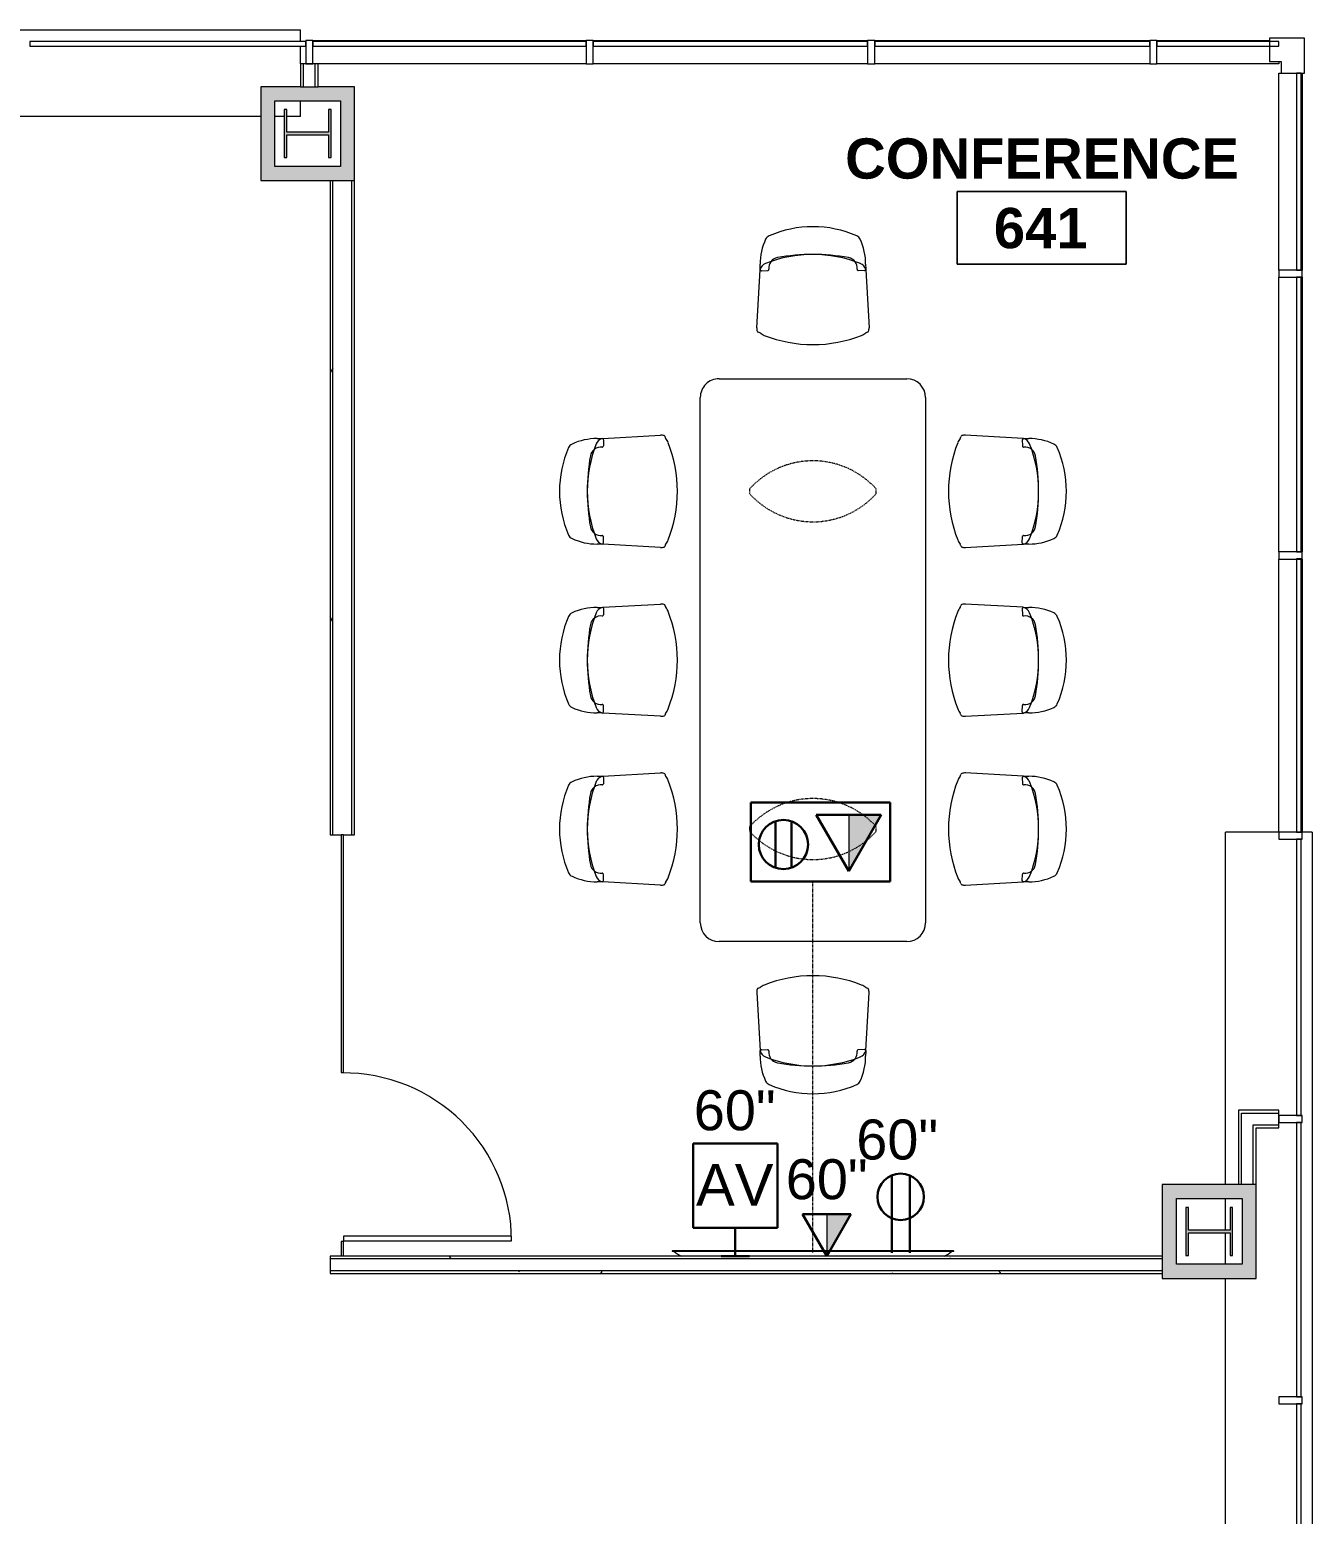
# Model space of a CAD drawing. Header units: inches. Extents: x -1180 to 2011, y -268 to 2143.
# Drawn here: x 1143.9 to 1417.2, y 1826.1 to 2142.6 of the extents above; entities that cross this region are included whole.
import ezdxf

# ---------------------------------------------------------------- set-up
doc = ezdxf.new("R2010")
doc.units = ezdxf.units.IN
doc.header["$MEASUREMENT"] = 0
doc.linetypes.add('Dash 1_16_', pattern=[0.125, 0.0625, -0.0625])
doc.linetypes.add('Steelcase Hidden Line', pattern=[0.117188, 0.078125, -0.039062])
for name, color, linetype, lineweight in [('A-ANNO-NOTE', 131, 'Continuous', 13), ('A-AREA-IDEN', 2, 'Continuous', 9), ('A-DETL', 90, 'Continuous', 13), ('A-DOOR', 31, 'Continuous', 13), ('A-GLAZ-CURT', 52, 'Continuous', 9), ('A-GLAZ-CWMG', 51, 'Continuous', 13), ('A-WALL', 113, 'Continuous', 13), ('A-WALL-PATT', 111, 'Continuous', 13), ('I-FURN', 30, 'Continuous', 9), ('I-WALL', 2, 'Continuous', 13), ('Q-SPCQ', 91, 'Continuous', 9), ('S-COLS', 52, 'Continuous', 13)]:
    doc.layers.add(name, color=color, linetype=linetype, lineweight=lineweight)
doc.styles.add('Arial', font='arial.ttf', dxfattribs={"height": 8.851796})
doc.styles.add('Swis721 Lt BT', font='swissl.ttf', dxfattribs={"height": 8.514638})
doc.styles.add('Swis721 Lt BT_B', font='', dxfattribs={"height": 8.583975})
doc.styles.get('Swis721 Lt BT_B').set_extended_font_data('Swis721 Lt BT', bold=True)
pattern_1 = [(0, (0, 0), (30.72, 7.68), [1.267, -21.773, 1.267, -21.773, -122.88]), (0, (0, 0), (30.72, 7.68), [-46.08, 1.267, -44.813, 1.267, -21.773, -53.76]), (0, (0, 0), (30.72, 7.68), [-115.2, 1.267, -14.093, 1.267, -37.133]), (120, (11.52, 3.84), (-22.011075, 22.7643), [1.267, -21.773, 1.267, -21.773, -122.88]), (120, (11.52, 3.84), (-22.011075, 22.7643), [-46.08, 1.267, -44.813, 1.267, -21.773, -53.76]), (120, (11.52, 3.84), (-22.011075, 22.7643), [-115.2, 1.267, -14.093, 1.267, -37.133]), (240, (15.36, 19.2), (-8.708925, -30.4443), [1.267, -21.773, 1.267, -21.773, -122.88]), (240, (15.36, 19.2), (-8.708925, -30.4443), [-46.08, 1.267, -44.813, 1.267, -21.773, -53.76]), (240, (15.36, 19.2), (-8.708925, -30.4443), [-115.2, 1.267, -14.093, 1.267, -37.133])]

# ---------------------------------------------------------------- blocks, each defined once
blk = doc.blocks.new('HP-Bearing Pile-Column - HP10X57-5580024-6TH FLOOR POWER _ SIGNAL')
at = {"layer": 'S-COLS', "lineweight": 9}
blk.add_hatch(color=7, dxfattribs=at).paths.add_polyline_path([(-5.1, 5), (-5.1, 4.435), (-0.2825, 4.435), (-0.2825, -4.435), (-5.1, -4.435), (-5.1, -5), (5.1, -5), (5.1, -4.435), (0.2825, -4.435), (0.2825, 4.435), (5.1, 4.435), (5.1, 5), (-4.9623, 5)], flags=0)
at = {"layer": 'S-COLS', "color": 8, "lineweight": 20}
for p, q in [((5.1, 5), (-5.1, 5)), ((-5.1, 5), (-5.1, 4.435)), ((-5.1, 4.435), (-0.2825, 4.435)), ((-0.2825, 4.435), (-0.2825, -4.435)), ((0.2825, -4.435), (0.2825, 4.435)), ((0.2825, 4.435), (5.1, 4.435)), ((5.1, 4.435), (5.1, 5)), ((-0.2825, -4.435), (-5.1, -4.435)), ((-5.1, -4.435), (-5.1, -5)), ((-5.1, -5), (5.1, -5)), ((5.1, -4.435), (0.2825, -4.435)), ((5.1, -5), (5.1, -4.435))]:
    blk.add_line(p, q, dxfattribs=at)
blk = doc.blocks.new('System Panel - Glazed-5268103-6TH FLOOR POWER _ SIGNAL')
at = {"layer": 'A-GLAZ-CURT', "lineweight": 13}
for p, q in [((29.44, 1.75), (-29.44, 1.75)), ((-29.44, 1.75), (-29.44, 0.75)), ((-29.44, 0.75), (29.44, 0.75)), ((29.44, 0.75), (29.44, 1.75))]:
    blk.add_line(p, q, dxfattribs=at)
blk = doc.blocks.new('System Panel - Glazed-5268109-6TH FLOOR POWER _ SIGNAL')
at = {"layer": 'A-GLAZ-CURT', "lineweight": 13}
for p, q in [((29.29, 1.75), (-29.29, 1.75)), ((-29.29, 1.75), (-29.29, 0.75)), ((-29.29, 0.75), (29.29, 0.75)), ((29.29, 0.75), (29.29, 1.75))]:
    blk.add_line(p, q, dxfattribs=at)
blk = doc.blocks.new('System Panel - Glazed-4980337-6TH FLOOR POWER _ SIGNAL')
at = {"layer": 'A-GLAZ-CURT', "lineweight": 13}
for p, q in [((29.25, 1.75), (-29.25, 1.75)), ((-29.25, 1.75), (-29.25, 0.75)), ((-29.25, 0.75), (29.25, 0.75)), ((29.25, 0.75), (29.25, 1.75))]:
    blk.add_line(p, q, dxfattribs=at)
blk = doc.blocks.new('Rectangular Mullion - 1_5_ x 2_5_ rectangular-4980335-6TH FLOOR POWER _ SIGNAL')
at = {"layer": 'A-GLAZ-CWMG', "lineweight": 20}
for p, q in [((-0.75, 3), (0.75, 3)), ((-0.75, -2), (-0.75, 3)), ((0.75, 3), (0.75, -2)), ((0.75, -2), (-0.75, -2))]:
    blk.add_line(p, q, dxfattribs=at)
blk = doc.blocks.new('System Panel - Glazed-4985623-6TH FLOOR POWER _ SIGNAL')
at = {"layer": 'A-GLAZ-CURT', "lineweight": 13}
for p, q in [((29.43, 1.75), (-29.43, 1.75)), ((-29.43, 1.75), (-29.43, 0.75)), ((-29.43, 0.75), (29.43, 0.75)), ((29.43, 0.75), (29.43, 1.75))]:
    blk.add_line(p, q, dxfattribs=at)
blk = doc.blocks.new('Rectangular Mullion - 1_5_ x 2_5_ rectangular-4982557-6TH FLOOR POWER _ SIGNAL')
at = {"layer": 'A-GLAZ-CWMG', "lineweight": 20}
for p, q in [((-1.5, 3), (0, 3)), ((-1.5, -2), (-1.5, 3)), ((0, 3), (0, -2)), ((0, -2), (-1.5, -2))]:
    blk.add_line(p, q, dxfattribs=at)
blk = doc.blocks.new('Rectangular Mullion - 1_5_ x 2_5_ rectangular-5268110-6TH FLOOR POWER _ SIGNAL')
at = {"layer": 'A-GLAZ-CWMG', "lineweight": 20}
for p, q in [((0, 3), (-1.5, 3)), ((-1.5, 3), (-1.5, -2)), ((0, -2), (0, 3)), ((-1.5, -2), (0, -2))]:
    blk.add_line(p, q, dxfattribs=at)
blk = doc.blocks.new('L Corner Mullion - 5_ x 5_ Corner-4986814-6TH FLOOR POWER _ SIGNAL')
at = {"layer": 'A-GLAZ-CWMG', "lineweight": 20}
for p, q in [((2.5, 5), (-2.5, 5)), ((-2.5, 5), (-2.5, 2.5)), ((2.5, -2.5), (2.5, 5)), ((-2.5, 2.5), (-5, 2.5)), ((-5, 2.5), (-5, -2.5)), ((-5, -2.5), (2.5, -2.5))]:
    blk.add_line(p, q, dxfattribs=at)
blk = doc.blocks.new('System Panel - Glazed-4985462-6TH FLOOR POWER _ SIGNAL')
at = {"layer": 'A-GLAZ-CURT', "lineweight": 13}
for p, q in [((29.125, 1.75), (-29.125, 1.75)), ((-29.125, 1.75), (-29.125, 0.75)), ((-29.125, 0.75), (29.125, 0.75)), ((29.125, 0.75), (29.125, 1.75))]:
    blk.add_line(p, q, dxfattribs=at)
blk = doc.blocks.new('System Panel - Glazed-4986686-6TH FLOOR POWER _ SIGNAL')
at = {"layer": 'A-GLAZ-CURT', "lineweight": 13}
for p, q in [((29.23, 1.75), (-29.23, 1.75)), ((-29.23, 1.75), (-29.23, 0.75)), ((-29.23, 0.75), (29.23, 0.75)), ((29.23, 0.75), (29.23, 1.75))]:
    blk.add_line(p, q, dxfattribs=at)
blk = doc.blocks.new('System Panel - Glazed-4986687-6TH FLOOR POWER _ SIGNAL')
at = {"layer": 'A-GLAZ-CURT', "lineweight": 13}
for p, q in [((29.32, 1.75), (-29.32, 1.75)), ((-29.32, 1.75), (-29.32, 0.75)), ((-29.32, 0.75), (29.32, 0.75)), ((29.32, 0.75), (29.32, 1.75))]:
    blk.add_line(p, q, dxfattribs=at)
blk = doc.blocks.new('System Panel - Glazed-4986688-6TH FLOOR POWER _ SIGNAL')
at = {"layer": 'A-GLAZ-CURT', "lineweight": 13}
for p, q in [((13, 1.75), (-13, 1.75)), ((-13, 1.75), (-13, 0.75)), ((-13, 0.75), (13, 0.75)), ((13, 0.75), (13, 1.75))]:
    blk.add_line(p, q, dxfattribs=at)
blk = doc.blocks.new('Rectangular Mullion - 1_5_ x 2_5_ rectangular-4985341-6TH FLOOR POWER _ SIGNAL')
at = {"layer": 'A-GLAZ-CWMG', "lineweight": 20}
for p, q in [((-0.75, 3), (0.75, 3)), ((-0.75, -2), (-0.75, 3)), ((0.75, 3), (0.75, -2)), ((0.75, -2), (-0.75, -2))]:
    blk.add_line(p, q, dxfattribs=at)
blk = doc.blocks.new('Rectangular Mullion - 1_5_ x 2_5_ rectangular-4986680-6TH FLOOR POWER _ SIGNAL')
at = {"layer": 'A-GLAZ-CWMG', "lineweight": 9}
for p, q in [((1264.01, 2140.33), (1322.47, 2140.33)), ((1322.47, 2135.33), (1264.01, 2135.33))]:
    blk.add_line(p, q, dxfattribs=at)
blk = doc.blocks.new('Rectangular Mullion - 1_5_ x 2_5_ rectangular-4986681-6TH FLOOR POWER _ SIGNAL')
at = {"layer": 'A-GLAZ-CWMG', "lineweight": 9}
for p, q in [((1323.97, 2140.33), (1382.6, 2140.33)), ((1382.6, 2135.33), (1323.97, 2135.33))]:
    blk.add_line(p, q, dxfattribs=at)
blk = doc.blocks.new('Rectangular Mullion - 1_5_ x 2_5_ rectangular-4986682-6TH FLOOR POWER _ SIGNAL')
at = {"layer": 'A-GLAZ-CWMG', "lineweight": 9}
for p, q in [((1384.1, 2140.33), (1408.1, 2140.33)), ((1410.1, 2135.33), (1384.1, 2135.33)), ((1410.1, 2135.83), (1410.1, 2135.33))]:
    blk.add_line(p, q, dxfattribs=at)
blk = doc.blocks.new('Rectangular Mullion - 1_5_ x 2_5_ rectangular-V18-6TH FLOOR POWER _ SIGNAL')
at = {"layer": 'A-GLAZ-CWMG', "lineweight": 9}
for p, q in [((1204.26, 2140.33), (1262.51, 2140.33)), ((1262.51, 2135.33), (1205.39, 2135.33))]:
    blk.add_line(p, q, dxfattribs=at)
blk = doc.blocks.new('System Panel - Glazed-4986815-6TH FLOOR POWER _ SIGNAL')
at = {"layer": 'A-GLAZ-CURT', "lineweight": 13}
for p, q in [((21, 1.75), (-21, 1.75)), ((-21, 1.75), (-21, 0.75)), ((-21, 0.75), (21, 0.75)), ((21, 0.75), (21, 1.75))]:
    blk.add_line(p, q, dxfattribs=at)
blk = doc.blocks.new('System Panel - Glazed-4986816-6TH FLOOR POWER _ SIGNAL')
at = {"layer": 'A-GLAZ-CURT', "lineweight": 13}
for p, q in [((29.28, 1.75), (-29.28, 1.75)), ((-29.28, 1.75), (-29.28, 0.75)), ((-29.28, 0.75), (29.28, 0.75)), ((29.28, 0.75), (29.28, 1.75))]:
    blk.add_line(p, q, dxfattribs=at)
blk = doc.blocks.new('Rectangular Mullion - 1_5_ x 2_5_ rectangular-4986810-6TH FLOOR POWER _ SIGNAL')
at = {"layer": 'A-GLAZ-CWMG', "lineweight": 9}
for p, q in [((1410.1, 2031.27), (1410.1, 2089.83)), ((1415.1, 2089.83), (1415.1, 2031.27))]:
    blk.add_line(p, q, dxfattribs=at)
blk = doc.blocks.new('Rectangular Mullion - 1_5_ x 2_5_ rectangular-4985455-6TH FLOOR POWER _ SIGNAL')
at = {"layer": 'A-GLAZ-CWMG', "lineweight": 9}
for p, q in [((-1169.52, 830.79), (-1169.52, 889.04)), ((-1164.52, 889.04), (-1164.52, 830.79))]:
    blk.add_line(p, q, dxfattribs=at)
blk = doc.blocks.new('Rectangular Mullion - 1_5_ x 2_5_ rectangular-4986811-6TH FLOOR POWER _ SIGNAL')
at = {"layer": 'A-GLAZ-CWMG', "lineweight": 9}
for p, q in [((1410.1, 2133.33), (1410.6, 2133.33)), ((1410.1, 2091.33), (1410.1, 2133.33)), ((1415.1, 2133.33), (1415.1, 2091.33))]:
    blk.add_line(p, q, dxfattribs=at)
blk = doc.blocks.new('Steelcase Coalesse - Host - Table - Rectangular - 10_ L - 48__ W - 1 Piece Top_0 TAP-5287640-6TH FLOOR POWER _ SIGNAL')
at = {"layer": 'I-FURN'}
for p, q in [((-56, 24), (56, 24)), ((-60, -20), (-60, 20)), ((60, 20), (60, -20)), ((56, -24), (-56, -24))]:
    blk.add_line(p, q, dxfattribs=at)
at = {"layer": 'I-FURN', "linetype": 'Steelcase Hidden Line'}
for p, q in [((-35.5, 13.5), (-36.5, 13.5)), ((36.5, 13.5), (35.5, 13.5)), ((-36.5, -13.5), (-35.5, -13.5)), ((35.5, -13.5), (36.5, -13.5))]:
    blk.add_line(p, q, dxfattribs=at)
at = {"layer": 'I-FURN'}
for centre, start, end in [((-56, 20), 90, 180), ((56, 20), 360, 90), ((-56, -20), 180, 270), ((56, -20), 270, 0)]:
    blk.add_arc(centre, 4, start, end, dxfattribs=at)
at = {"layer": 'I-FURN', "linetype": 'Steelcase Hidden Line'}
for centre, start, end in [((-24.31, 0), 132.075, 227.925), ((-47.69, 0), 312.075, 47.925), ((47.69, 0), 132.075, 227.925), ((24.31, 0), 312.075, 47.925)]:
    blk.add_arc(centre, 18.19, start, end, dxfattribs=at)
blk = doc.blocks.new('Steelcase Coalesse - Bindu - Seating - Conference - Chair - Mid Back-5289058-6TH FLOOR POWER _ SIGNAL')
at = {"layer": 'I-FURN'}
for p, q in [((-11.96, -3.6), (-11.27, -15.92)), ((11.27, -15.92), (11.96, -3.6)), ((-11.27, -15.92), (-10.99, -15.73)), ((-10.99, -15.73), (-9.66, -15.79)), ((10.99, -15.73), (9.66, -15.79)), ((11.27, -15.92), (10.99, -15.73))]:
    blk.add_line(p, q, dxfattribs=at)
for centre, radius, start, end in [((0, -28.17), 28.17, 90.001, 111.5988), ((0, -28.17), 28.17, 68.4012, 89.999), ((-9.68, -3.48), 2.28, 164.1416, 183.2105), ((-11.59, -2.93), 0.295, 95.4219, 164.1416), ((-11.68, -1.97), 0.666, 275.4219, 308.378), ((-9.06, -5.29), 3.56, 111.5988, 128.378), ((9.06, -5.29), 3.56, 51.622, 68.4012), ((11.68, -1.97), 0.666, 231.622, 264.5781), ((11.59, -2.93), 0.295, 15.8584, 84.5781), ((9.68, -3.48), 2.28, 356.7895, 15.8584), ((-9.66, -16.04), 0.25, 352.9623, 87.7727), ((9.66, -16.04), 0.25, 92.2273, 187.0377), ((-30.81, -17.02), 19.57, 359.6896, 3.2105), ((-9.4, -15.52), 1.92, 194.3053, 248.5611), ((1.3, -17.19), 12.54, 179.6896, 204.9024), ((0, 8.43), 27.65, 248.5611, 291.4389), ((-7.18, -16.34), 2.25, 172.9623, 260.0453), ((0, 24.59), 43.81, 260.0453, 279.9547), ((7.18, -16.34), 2.25, 279.9547, 7.0377), ((-1.3, -17.19), 12.54, 335.0976, 0.3104), ((9.4, -15.52), 1.92, 291.4389, 345.6947), ((30.81, -17.02), 19.57, 176.7895, 180.3104), ((-8.74, -21.85), 1.47, 204.9024, 246.483), ((0, -1.77), 23.37, 246.483, 270), ((0, -1.77), 23.37, 270, 293.517), ((8.74, -21.85), 1.47, 293.517, 335.0976)]:
    blk.add_arc(centre, radius, start, end, dxfattribs=at)
blk = doc.blocks.new('Steelcase Coalesse - Bindu - Seating - Conference - Chair - Mid Back-5290419-6TH FLOOR POWER _ SIGNAL')
at = {"layer": 'I-FURN'}
for p, q in [((-11.96, 3.6), (-11.27, 15.92)), ((-11.27, 15.92), (-10.99, 15.73)), ((11.27, 15.92), (10.99, 15.73)), ((11.27, 15.92), (11.96, 3.6)), ((-10.99, 15.73), (-9.66, 15.79)), ((10.99, 15.73), (9.66, 15.79))]:
    blk.add_line(p, q, dxfattribs=at)
for centre, radius, start, end in [((1.3, 17.19), 12.54, 155.0976, 180.3104), ((-8.74, 21.85), 1.47, 113.517, 155.0976), ((0, 1.77), 23.37, 90, 113.517), ((0, 1.77), 23.37, 66.483, 90), ((8.74, 21.85), 1.47, 24.9024, 66.483), ((-1.3, 17.19), 12.54, 359.6896, 24.9024), ((0, -8.43), 27.65, 68.5611, 111.4389), ((0, -24.59), 43.81, 80.0453, 99.9547), ((-30.81, 17.02), 19.57, 356.7895, 0.3104), ((-9.4, 15.52), 1.92, 111.4389, 165.6947), ((-9.66, 16.04), 0.25, 272.2273, 7.0377), ((-7.18, 16.34), 2.25, 99.9547, 187.0377), ((7.18, 16.34), 2.25, 352.9623, 80.0453), ((9.66, 16.04), 0.25, 172.9623, 267.7727), ((9.4, 15.52), 1.92, 14.3053, 68.5611), ((30.81, 17.02), 19.57, 179.6896, 183.2105), ((-9.68, 3.48), 2.28, 176.7895, 195.8584), ((9.68, 3.48), 2.28, 344.1416, 3.2105), ((-11.59, 2.93), 0.295, 195.8584, 264.5781), ((-11.68, 1.97), 0.666, 51.622, 84.5781), ((-9.06, 5.29), 3.56, 231.622, 248.4012), ((0, 28.17), 28.17, 248.4012, 269.999), ((0, 28.17), 28.17, 270.001, 291.5988), ((9.06, 5.29), 3.56, 291.5988, 308.378), ((11.68, 1.97), 0.666, 95.4219, 128.378), ((11.59, 2.93), 0.295, 275.4219, 344.1416)]:
    blk.add_arc(centre, radius, start, end, dxfattribs=at)
blk = doc.blocks.new('Single Glass Door - 36_ x 96_-5001190-6TH FLOOR POWER _ SIGNAL')
at = {"layer": 'A-DOOR', "lineweight": 20}
for p, q in [((16.90625, 36.0625), (16.90625, 0.25)), ((17.90625, 36.0625), (16.90625, 36.0625)), ((17.90625, 0.25), (17.90625, 36.0625)), ((16.90625, 0.25), (17.90625, 0.25))]:
    blk.add_line(p, q, dxfattribs=at)
at = {"layer": 'A-DOOR', "lineweight": 9}
blk.add_arc((17.90625, 0.25), 35.8125, 90, 180.5, dxfattribs=at)
blk = doc.blocks.new('A-Flat_Screen_TV - OLED 65B6P 65_-V129-6TH FLOOR POWER _ SIGNAL')
at = {"layer": 'Q-SPCQ'}
for p, q in [((-30, 0.19), (30, 0.19)), ((-30, 0.19), (-30, 0)), ((30, 0), (-30, 0)), ((-29.94, 0), (-29.94, -0.06)), ((29.94, -0.06), (29.94, 0)), ((30, 0), (30, 0.19)), ((29.94, -0.06), (-29.94, -0.06))]:
    blk.add_line(p, q, dxfattribs=at)
for centre, start, end in [((-24.9, -5.58), 114.8711, 128.9656), ((24.9, -5.58), 51.0344, 65.1289)]:
    blk.add_arc(centre, 7.41, start, end, dxfattribs=at)
blk = doc.blocks.new('Room Tag - Room Name and Number-3379422-6TH FLOOR POWER _ SIGNAL')
at = {"layer": 'A-AREA-IDEN'}
for p, q in [((-0.1881, -0.1636), (-0.1881, -0.0018)), ((-0.1881, -0.0018), (0.1869, -0.0018)), ((0.1869, -0.0018), (-0.1881, -0.0018)), ((-0.1881, -0.0018), (-0.1881, -0.1636)), ((0.1869, -0.0018), (0.1869, -0.1636)), ((0.1869, -0.1636), (0.1869, -0.0018)), ((0.1869, -0.1636), (-0.1881, -0.1636)), ((-0.1881, -0.1636), (0.1869, -0.1636))]:
    blk.add_line(p, q, dxfattribs=at)

msp = doc.modelspace()

# ---------------------------------------------------------------- hatches: boundary and pattern name
at = {"layer": 'A-ANNO-NOTE', "lineweight": 9}
for points in [[(1318.43, 1963.23), (1325.36, 1975.23), (1318.43, 1975.23)], [(1313.76, 1881.17), (1318.92, 1890.11), (1313.76, 1890.11)]]:
    msp.add_hatch(color=256, dxfattribs=at).paths.add_polyline_path(points, flags=0)
at = {"layer": 'A-WALL-PATT', "lineweight": 9}
for points in [[(1196.15, 2110.46), (1196.15, 2130.46), (1193.15, 2130.46), (1193.15, 2110.46)], [(1201.64, 2127.46), (1213.15, 2127.46), (1213.15, 2130.46), (1196.15, 2130.46), (1196.15, 2127.46)], [(1210.27, 2110.46), (1213.15, 2110.46), (1213.15, 2127.46), (1210.15, 2127.46), (1210.15, 2110.46)], [(1208.52, 2110.46), (1210.15, 2110.46), (1210.13, 2113.46), (1196.15, 2113.46), (1196.15, 2110.46), (1207.9, 2110.46)], [(1388.26, 1876.42), (1388.26, 1896.42), (1385.26, 1896.42), (1385.26, 1876.42)], [(1405.26, 1893.42), (1405.26, 1896.42), (1388.26, 1896.42), (1388.26, 1893.42), (1404.64, 1893.42)], [(1402.26, 1876.42), (1405.26, 1876.42), (1405.26, 1893.42), (1402.26, 1893.42), (1402.26, 1879.42)], [(1398.73, 1876.42), (1402.26, 1876.42), (1402.26, 1879.42), (1388.26, 1879.42), (1388.26, 1876.42)]]:
    msp.add_hatch(color=7, dxfattribs=at).paths.add_polyline_path(points, flags=0)
h = msp.add_hatch(dxfattribs=at)
h.set_pattern_fill('FP_1', color=256, style=0, pattern_type=2)
h.set_pattern_definition(pattern_1)
h.paths.add_polyline_path([(1207.9, 1970.96), (1208.52, 1970.96), (1208.52, 2110.46), (1207.9, 2110.46), (1207.9, 1982.38)], flags=0)
h = msp.add_hatch(dxfattribs=at)
h.set_pattern_fill('FP_1', color=256, style=0, pattern_type=2)
h.set_pattern_definition(pattern_1)
h.paths.add_polyline_path([(1290.73, 1880.55), (1385.26, 1880.55), (1385.26, 1881.17), (1207.9, 1881.17), (1207.9, 1880.55), (1275.71, 1880.55)], flags=0)
h = msp.add_hatch(dxfattribs=at)
h.set_pattern_fill('FP_1', color=256, style=0, pattern_type=2)
h.set_pattern_definition(pattern_1)
h.paths.add_polyline_path([(1311.71, 1877.42), (1385.26, 1877.42), (1385.26, 1878.05), (1207.9, 1878.05), (1207.9, 1877.42), (1290.73, 1877.42)], flags=0)

# ---------------------------------------------------------------- linework, layer by layer
at = {"layer": 'A-ANNO-NOTE', "lineweight": 30}
for p, q in [((1297.55, 1977.85), (1327.27, 1977.85)), ((1297.55, 1961.04), (1297.55, 1977.85)), ((1311.5, 1975.23), (1325.36, 1975.23)), ((1318.43, 1963.23), (1311.5, 1975.23)), ((1325.36, 1975.23), (1318.43, 1963.23)), ((1327.27, 1977.85), (1327.27, 1961.04)), ((1302.83, 1963.93), (1302.83, 1973.87)), ((1306.21, 1963.93), (1306.21, 1973.87)), ((1327.27, 1961.04), (1297.55, 1961.04)), ((1303.27, 1905.17), (1285.27, 1905.17)), ((1285.27, 1905.17), (1285.27, 1887.17)), ((1303.27, 1887.17), (1303.27, 1905.17)), ((1327.6, 1881.83), (1327.6, 1898.35)), ((1331.43, 1881.83), (1331.43, 1898.35)), ((1313.76, 1881.17), (1308.61, 1890.11)), ((1308.61, 1890.11), (1318.92, 1890.11)), ((1313.76, 1881.17), (1318.92, 1890.11)), ((1285.27, 1887.17), (1303.27, 1887.17)), ((1294.27, 1881.17), (1294.27, 1887.17)), ((1297.27, 1881.17), (1291.27, 1881.17))]:
    msp.add_line(p, q, dxfattribs=at)
at = {"layer": 'A-ANNO-NOTE', "lineweight": 9}
for p, q in [((1318.43, 1975.23), (1318.43, 1963.23)), ((1318.43, 1963.23), (1325.36, 1975.23)), ((1325.36, 1975.23), (1318.43, 1975.23)), ((1313.76, 1881.17), (1318.92, 1890.11)), ((1318.92, 1890.11), (1313.76, 1890.11)), ((1313.76, 1890.11), (1313.76, 1881.17))]:
    msp.add_line(p, q, dxfattribs=at)
at = {"layer": 'A-ANNO-NOTE', "lineweight": 30}
for centre, radius in [((1304.52, 1968.9), 5.25), ((1329.51, 1893.79), 4.95)]:
    msp.add_circle(centre, radius, dxfattribs=at)
at = {"layer": 'A-DETL', "linetype": 'Dash 1_16_'}
msp.add_line((1310.81, 1881.92), (1310.81, 1960.92), dxfattribs=at)
at = {"layer": 'A-WALL', "lineweight": 9}
for p, q in [((-957.72, 2142.61), (1201.64, 2142.61)), ((1201.64, 2140.08), (1201.64, 2142.61)), ((1201.64, 2135.33), (1201.64, 2139.08)), ((1201.64, 2124.11), (1201.64, 2127.46)), ((1193.15, 2124.11), (1033.15, 2124.11)), ((1198.15, 2124.11), (1196.15, 2124.11)), ((1201.64, 2124.11), (1198.71, 2124.11)), ((1398.73, 1896.42), (1398.73, 1971.52)), ((1410.1, 1971.52), (1398.73, 1971.52)), ((1417.23, 1971.52), (1415.1, 1971.52)), ((1417.23, 1971.52), (1417.23, 889.04)), ((1398.73, 1886.71), (1398.73, 1893.42)), ((1398.73, 1879.42), (1398.73, 1886.14)), ((1398.73, 1620.33), (1398.73, 1876.42))]:
    msp.add_line(p, q, dxfattribs=at)
at = {"layer": 'A-WALL'}
for p, q in [((1202.26, 2130.46), (1202.26, 2135.33)), ((1204.76, 2130.46), (1204.76, 2135.33)), ((1201.64, 2130.46), (1205.39, 2130.46)), ((1208.52, 1970.96), (1208.52, 2110.46)), ((1212.52, 1970.96), (1212.52, 2110.46)), ((1210.77, 1970.96), (1210.27, 1970.96)), ((1402.14, 1911.65), (1410.1, 1911.65)), ((1402.14, 1896.42), (1402.14, 1911.65)), ((1404.64, 1909.15), (1410.1, 1909.15)), ((1404.64, 1896.42), (1404.64, 1909.15)), ((1385.26, 1880.55), (1207.9, 1880.55)), ((1385.26, 1878.05), (1207.9, 1878.05))]:
    msp.add_line(p, q, dxfattribs=at)
at = {"layer": 'A-WALL', "color": 55}
for p, q in [((1210.15, 2110.46), (1213.15, 2110.46)), ((1385.26, 1881.17), (1385.26, 1877.42))]:
    msp.add_line(p, q, dxfattribs=at)
at = {"layer": 'I-WALL'}
for p, q in [((1201.64, 2135.33), (1201.64, 2130.46)), ((1205.39, 2135.33), (1201.64, 2135.33)), ((1205.39, 2130.46), (1205.39, 2135.33)), ((1207.9, 2110.46), (1207.9, 1970.96)), ((1213.15, 1970.96), (1213.15, 2110.46)), ((1207.9, 1970.96), (1210.27, 1970.96)), ((1210.27, 1970.96), (1210.27, 1920.3)), ((1210.77, 1920.3), (1210.77, 1970.96)), ((1210.77, 1970.96), (1213.15, 1970.96)), ((1210.27, 1920.3), (1210.77, 1920.3)), ((1410.1, 1912.28), (1401.51, 1912.28)), ((1401.51, 1912.28), (1401.51, 1896.42)), ((1410.1, 1908.53), (1410.1, 1912.28)), ((1405.26, 1908.53), (1410.1, 1908.53)), ((1405.26, 1896.42), (1405.26, 1908.53)), ((1210.77, 1884.3), (1210.27, 1884.3)), ((1210.27, 1884.3), (1210.27, 1881.17)), ((1210.77, 1881.17), (1210.77, 1884.3)), ((1385.26, 1881.17), (1207.9, 1881.17)), ((1207.9, 1881.17), (1207.9, 1877.42)), ((1207.9, 1877.42), (1385.26, 1877.42))]:
    msp.add_line(p, q, dxfattribs=at)
at = {"layer": 'I-WALL', "color": 8, "lineweight": 20}
for p, q in [((1193.15, 2130.46), (1193.15, 2110.46)), ((1201.64, 2130.46), (1193.15, 2130.46)), ((1213.15, 2130.46), (1205.39, 2130.46)), ((1213.15, 2110.46), (1213.15, 2130.46)), ((1196.15, 2113.46), (1196.15, 2127.46)), ((1196.15, 2127.46), (1210.15, 2127.46)), ((1210.15, 2127.46), (1210.15, 2113.46)), ((1210.15, 2113.46), (1196.15, 2113.46)), ((1193.15, 2110.46), (1210.15, 2110.46)), ((1385.26, 1896.42), (1385.26, 1881.17)), ((1405.26, 1896.42), (1385.26, 1896.42)), ((1405.26, 1876.42), (1405.26, 1896.42)), ((1388.26, 1879.42), (1388.26, 1893.42)), ((1388.26, 1893.42), (1402.26, 1893.42)), ((1402.26, 1893.42), (1402.26, 1879.42)), ((1385.26, 1877.42), (1385.26, 1876.42)), ((1402.26, 1879.42), (1388.26, 1879.42)), ((1385.26, 1876.42), (1405.26, 1876.42))]:
    msp.add_line(p, q, dxfattribs=at)

# ---------------------------------------------------------------- block references
at = {"layer": 'A-AREA-IDEN', "xscale": 95.99999999999994, "yscale": 95.99999999999994, "zscale": 95.99999999999994}
msp.add_blockref('Room Tag - Room Name and Number-3379422-6TH FLOOR POWER _ SIGNAL', (1359.64, 2108.3), dxfattribs=at)
at = {"layer": 'A-DOOR', "rotation": 269.9999999999999}
msp.add_blockref('Single Glass Door - 36_ x 96_-5001190-6TH FLOOR POWER _ SIGNAL', (1210.52, 1902.3), dxfattribs=at)
at = {"layer": 'A-GLAZ-CURT'}
for name, p in [('System Panel - Glazed-4985623-6TH FLOOR POWER _ SIGNAL', (1173.33, 2138.33)), ('System Panel - Glazed-4985462-6TH FLOOR POWER _ SIGNAL', (1233.39, 2138.33)), ('System Panel - Glazed-4986686-6TH FLOOR POWER _ SIGNAL', (1293.24, 2138.33)), ('System Panel - Glazed-4986687-6TH FLOOR POWER _ SIGNAL', (1353.29, 2138.33)), ('System Panel - Glazed-4986688-6TH FLOOR POWER _ SIGNAL', (1397.1, 2138.33))]:
    msp.add_blockref(name, p, dxfattribs=at)
at = {"layer": 'A-GLAZ-CURT', "rotation": 269.9999999999999}
for name, p in [('System Panel - Glazed-4986815-6TH FLOOR POWER _ SIGNAL', (1413.1, 2112.33)), ('System Panel - Glazed-4986816-6TH FLOOR POWER _ SIGNAL', (1413.1, 2060.55)), ('System Panel - Glazed-4985462-6TH FLOOR POWER _ SIGNAL', (1413.1, 2000.65)), ('System Panel - Glazed-5268103-6TH FLOOR POWER _ SIGNAL', (1413.1, 1940.59)), ('System Panel - Glazed-4980337-6TH FLOOR POWER _ SIGNAL', (1413.1, 1880.4)), ('System Panel - Glazed-5268109-6TH FLOOR POWER _ SIGNAL', (1413.1, 1820.36))]:
    msp.add_blockref(name, p, dxfattribs=at)
at = {"layer": 'A-GLAZ-CWMG', "lineweight": 9, "extrusion": (0, 0, -1)}
for name, p, rotation in [('Rectangular Mullion - 1_5_ x 2_5_ rectangular-4982557-6TH FLOOR POWER _ SIGNAL', (-1204.26, 2138.33), 180), ('Rectangular Mullion - 1_5_ x 2_5_ rectangular-4985341-6TH FLOOR POWER _ SIGNAL', (-1263.26, 2138.33), 180), ('Rectangular Mullion - 1_5_ x 2_5_ rectangular-4985341-6TH FLOOR POWER _ SIGNAL', (-1323.22, 2138.33), 180), ('Rectangular Mullion - 1_5_ x 2_5_ rectangular-4985341-6TH FLOOR POWER _ SIGNAL', (-1383.35, 2138.33), 180), ('Rectangular Mullion - 1_5_ x 2_5_ rectangular-4985341-6TH FLOOR POWER _ SIGNAL', (-1413.1, 2090.58), 270.0000000000001), ('Rectangular Mullion - 1_5_ x 2_5_ rectangular-4985341-6TH FLOOR POWER _ SIGNAL', (-1413.1, 2030.52), 270.0000000000001), ('Rectangular Mullion - 1_5_ x 2_5_ rectangular-4980335-6TH FLOOR POWER _ SIGNAL', (-1413.1, 1910.4), 270.0000000000001), ('Rectangular Mullion - 1_5_ x 2_5_ rectangular-4980335-6TH FLOOR POWER _ SIGNAL', (-1413.1, 1850.4), 270.0000000000001)]:
    msp.add_blockref(name, p, dxfattribs=dict(at, rotation=rotation))
at = {"layer": 'A-GLAZ-CWMG', "lineweight": 9}
for name in ['Rectangular Mullion - 1_5_ x 2_5_ rectangular-V18-6TH FLOOR POWER _ SIGNAL', 'Rectangular Mullion - 1_5_ x 2_5_ rectangular-4986680-6TH FLOOR POWER _ SIGNAL', 'Rectangular Mullion - 1_5_ x 2_5_ rectangular-4986681-6TH FLOOR POWER _ SIGNAL', 'Rectangular Mullion - 1_5_ x 2_5_ rectangular-4986682-6TH FLOOR POWER _ SIGNAL', 'Rectangular Mullion - 1_5_ x 2_5_ rectangular-4986811-6TH FLOOR POWER _ SIGNAL', 'Rectangular Mullion - 1_5_ x 2_5_ rectangular-4986810-6TH FLOOR POWER _ SIGNAL']:
    msp.add_blockref(name, (0, 0), dxfattribs=at)
for name, p, rotation in [('L Corner Mullion - 5_ x 5_ Corner-4986814-6TH FLOOR POWER _ SIGNAL', (1413.1, 2138.33), 89.9999999999999), ('Rectangular Mullion - 1_5_ x 2_5_ rectangular-4985455-6TH FLOOR POWER _ SIGNAL', (245.58, 2860.56), 180), ('Rectangular Mullion - 1_5_ x 2_5_ rectangular-5268110-6TH FLOOR POWER _ SIGNAL', (1413.1, 1971.52), 89.99999999999991)]:
    msp.add_blockref(name, p, dxfattribs=dict(at, rotation=rotation))
at = {"layer": 'I-FURN'}
for name, p in [('Steelcase Coalesse - Bindu - Seating - Conference - Chair - Mid Back-5290419-6TH FLOOR POWER _ SIGNAL', (1310.81, 2075.47)), ('Steelcase Coalesse - Bindu - Seating - Conference - Chair - Mid Back-5289058-6TH FLOOR POWER _ SIGNAL', (1310.81, 1940.93))]:
    msp.add_blockref(name, p, dxfattribs=at)
at = {"layer": 'I-FURN', "rotation": 89.9999999999999}
for name, p in [('Steelcase Coalesse - Host - Table - Rectangular - 10_ L - 48__ W - 1 Piece Top_0 TAP-5287640-6TH FLOOR POWER _ SIGNAL', (1310.81, 2008.2)), ('Steelcase Coalesse - Bindu - Seating - Conference - Chair - Mid Back-5290419-6TH FLOOR POWER _ SIGNAL', (1281.94, 2044.2)), ('Steelcase Coalesse - Bindu - Seating - Conference - Chair - Mid Back-5289058-6TH FLOOR POWER _ SIGNAL', (1339.69, 2044.2)), ('Steelcase Coalesse - Bindu - Seating - Conference - Chair - Mid Back-5290419-6TH FLOOR POWER _ SIGNAL', (1281.94, 2008.2)), ('Steelcase Coalesse - Bindu - Seating - Conference - Chair - Mid Back-5289058-6TH FLOOR POWER _ SIGNAL', (1339.69, 2008.2)), ('Steelcase Coalesse - Bindu - Seating - Conference - Chair - Mid Back-5290419-6TH FLOOR POWER _ SIGNAL', (1281.94, 1972.2)), ('Steelcase Coalesse - Bindu - Seating - Conference - Chair - Mid Back-5289058-6TH FLOOR POWER _ SIGNAL', (1339.69, 1972.2))]:
    msp.add_blockref(name, p, dxfattribs=at)
at = {"layer": 'Q-SPCQ', "rotation": 180}
msp.add_blockref('A-Flat_Screen_TV - OLED 65B6P 65_-V129-6TH FLOOR POWER _ SIGNAL', (1310.81, 1882.3), dxfattribs=at)
at = {"layer": 'S-COLS', "lineweight": 9, "rotation": 89.99999999999991}
for p in [(1203.15, 2120.46), (1395.26, 1886.42)]:
    msp.add_blockref('HP-Bearing Pile-Column - HP10X57-5580024-6TH FLOOR POWER _ SIGNAL', p, dxfattribs=at)

# ---------------------------------------------------------------- texts
at = {"layer": 'A-ANNO-NOTE', "lineweight": 9, "attachment_point": 2}
for s, insert, char_height, width, line_spacing_factor, style in [('60"', (1294.15, 1916.51), 8.515, 18.9, 1.00667, 'Swis721 Lt BT'), ('60"', (1328.78, 1910.27), 8.515, 18.9, 1.00667, 'Swis721 Lt BT'), ('AV', (1294.15, 1900.8), 8.852, 19.656, 0.938532, 'Arial'), ('60"', (1313.76, 1901.81), 8.515, 18.9, 1.00667, 'Swis721 Lt BT')]:
    msp.add_mtext(s, dxfattribs=dict(at, insert=insert, char_height=char_height, width=width, line_spacing_factor=line_spacing_factor, style=style))
at = {"layer": 'A-AREA-IDEN', "char_height": 8.584, "attachment_point": 2, "line_spacing_factor": 0.998538, "style": 'Swis721 Lt BT_B'}
for s, insert, width in [('CONFERENCE', (1359.65, 2119.44), 95.04), ('641', (1359.37, 2104.61), 23.004)]:
    msp.add_mtext(s, dxfattribs=dict(at, insert=insert, width=width))

doc.saveas('drawing.dxf')
